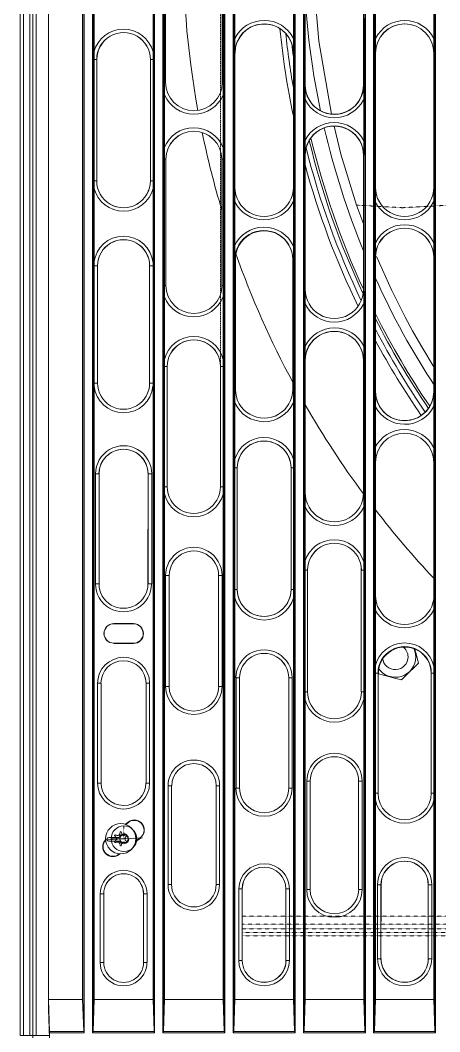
# Model space of a CAD drawing. Header units: millimetres. Extents: x -9498 to 115159, y -2045 to 31741.
# Drawn here: x 44879 to 45141, y 2441 to 3074 of the extents above; entities that cross this region are included whole.
import ezdxf

# ---------------------------------------------------------------- set-up
doc = ezdxf.new("R2010")
doc.units = ezdxf.units.MM
doc.linetypes.add('PDF_IMPORT', pattern=[1, 0.8, -0.2])
doc.layers.add('PDF5_Geometry', color=7, linetype='Continuous')

# ---------------------------------------------------------------- blocks, each defined once
blk = doc.blocks.new('pohlad vonkajšia')
at = {"layer": 'PDF5_Geometry', "lineweight": 13}
for points in [[(15997.76, 2112.13), (15997.05, 2112.13), (15996.76, 2112.13), (15996.76, 2765.84)], [(15997.76, 2765.84), (15997.76, 2112.13), (15999.74, 2112.13), (16000.45, 2112.13), (16000.74, 2112.13), (16001.04, 2112.13), (16001.75, 2112.13), (16005.87, 2112.13), (16001.75, 2112.13), (16001.75, 2765.84)], [(15999.74, 2112.13), (15999.74, 2765.84)], [(16005.89, 2111.3), (16005.63, 2120.33), (16005.58, 2120.38), (16005.58, 2747.84), (16005.63, 2750.3), (16005.82, 2750.09), (16005.82, 2747.47), (16005.63, 2747.3), (16005.63, 2123.41), (16005.93, 2113.41), (16005.93, 2113.15), (16005.93, 2113.05), (16005.93, 2111.24)], [(16016.78, 2749.99), (16016.78, 2113.05), (16005.93, 2113.05)], [(16016.61, 2749.99), (16016.61, 2113.41), (16016.26, 2123.41)], [(16016.71, 2749.99), (16016.71, 2113.15), (16016.78, 2113.05)], [(16038.78, 2749.99), (16038.78, 2113.05), (16019.38, 2113.05), (16019.38, 2749.99)], [(16019.38, 2113.05), (16019.48, 2113.15), (16019.48, 2749.99)], [(16038.48, 2737.14), (16019.69, 2737.14), (16019.88, 2737.35), (16019.88, 2749.69), (16019.88, 2750.3), (16019.57, 2749.99), (16019.57, 2113.41), (16019.88, 2123.41)], [(16038.62, 2749.99), (16038.62, 2113.41), (16038.29, 2123.41)], [(16038.67, 2749.99), (16038.67, 2113.15), (16038.78, 2113.05)], [(16060.76, 2749.99), (16060.76, 2113.05), (16041.36, 2113.05), (16041.36, 2749.99)], [(16041.36, 2113.05), (16041.47, 2113.15), (16041.47, 2749.99)], [(16041.57, 2749.99), (16041.57, 2113.41), (16060.55, 2113.41)], [(16060.24, 2450.75), (16060.24, 2410.5), (16060.24, 2407.52), (16060.24, 2406.58), (16060.24, 2390.02), (16060.24, 2388.67), (16060.24, 2386.45), (16060.24, 2346.91), (16060.24, 2344.1), (16060.24, 2343.34), (16060.24, 2323.8), (16060.24, 2323.77), (16060.24, 2321.55), (16060.24, 2283.93), (16060.24, 2283.15), (16060.24, 2281.69), (16060.24, 2123.41), (16060.55, 2113.41), (16060.45, 2750.09)], [(16060.76, 2113.05), (16060.66, 2113.15), (16060.66, 2749.99)], [(16082.73, 2749.99), (16082.73, 2113.05), (16063.34, 2113.05), (16063.34, 2749.99)], [(16063.47, 2749.99), (16063.47, 2113.15), (16063.34, 2113.05)], [(16063.57, 2749.99), (16063.57, 2113.41), (16082.53, 2113.41)], [(16082.22, 2437.06), (16082.22, 2424.21), (16082.22, 2422.41), (16082.19, 2420.27), (16082.19, 2419.75), (16082.19, 2419.65), (16082.19, 2377.66), (16082.19, 2376.64), (16082.19, 2375.62), (16082.22, 2373.55), (16082.22, 2373.1), (16082.22, 2359.22), (16082.22, 2359.18), (16082.22, 2357.26), (16082.19, 2355.06), (16082.19, 2314.37), (16082.22, 2310.73), (16082.22, 2310.19), (16082.22, 2292.4), (16082.22, 2292.01), (16082.22, 2289.8), (16082.22, 2251.73), (16082.22, 2250.52), (16082.22, 2249.15), (16082.22, 2123.41), (16082.53, 2113.41), (16082.53, 2749.99)], [(16082.64, 2749.99), (16082.64, 2113.15), (16082.73, 2113.05)], [(16104.71, 2749.99), (16104.71, 2113.05), (16085.34, 2113.05), (16085.34, 2749.99)], [(16085.34, 2113.05), (16085.41, 2113.15), (16085.41, 2749.99)], [(16085.52, 2749.99), (16085.52, 2113.41), (16085.86, 2123.41), (16085.86, 2217.2), (16085.86, 2217.58), (16085.86, 2219.77), (16085.86, 2257.84), (16085.86, 2259), (16085.86, 2260.4), (16085.86, 2277.57), (16085.86, 2277.86), (16085.86, 2280.17), (16085.86, 2282.04), (16085.86, 2323.42), (16085.86, 2325.43), (16085.86, 2327.41), (16085.86, 2327.93), (16085.86, 2341.14), (16085.86, 2342.92), (16085.86, 2345.05), (16085.86, 2345.57), (16085.86, 2345.7), (16085.86, 2387.67), (16085.86, 2388.71), (16085.86, 2392.09), (16085.86, 2392.23), (16085.86, 2405.07), (16085.86, 2406.87), (16085.86, 2408.99), (16085.86, 2409.51), (16085.86, 2409.65), (16085.86, 2451.62)], [(16104.15, 2451.62), (16104.15, 2409.65), (16104.19, 2408.63), (16104.19, 2407.59), (16104.2, 2405.52), (16104.2, 2405.07), (16104.2, 2392.23), (16104.19, 2390.44), (16104.19, 2388.31), (16104.19, 2387.79), (16104.15, 2387.67), (16104.15, 2345.7), (16104.19, 2344.67), (16104.19, 2343.65), (16104.2, 2341.6), (16104.2, 2341.14), (16104.2, 2327.93), (16104.2, 2327.61), (16104.19, 2325.31), (16104.19, 2323.42), (16104.19, 2282.04), (16104.19, 2280.04), (16104.2, 2278.08), (16104.2, 2277.57), (16104.2, 2260.4), (16104.2, 2260.02), (16104.2, 2257.84), (16104.2, 2219.77), (16104.2, 2218.57), (16104.2, 2217.2), (16104.2, 2123.41), (16104.5, 2113.41), (16104.4, 2750.09)], [(16104.71, 2113.05), (16104.6, 2113.15), (16104.6, 2749.99)], [(16126.67, 2749.99), (16126.67, 2113.05), (16107.29, 2113.05), (16107.29, 2749.99)], [(16107.29, 2113.05), (16107.41, 2113.15), (16107.41, 2749.99)], [(16126.48, 2113.41), (16107.52, 2113.41), (16107.83, 2123.41), (16107.83, 2185.84), (16107.83, 2188.02), (16107.83, 2225.59), (16107.83, 2226.28), (16107.83, 2227.79), (16107.83, 2245.44), (16107.83, 2246.95), (16107.83, 2249.43), (16107.83, 2250), (16107.83, 2291.54), (16107.83, 2293.57), (16107.83, 2295.61), (16107.83, 2296.11), (16107.83, 2309.15), (16107.83, 2310.97), (16107.83, 2313.07), (16107.86, 2313.59), (16107.86, 2313.71), (16107.86, 2355.68), (16107.83, 2356.72), (16107.83, 2360.12), (16107.83, 2360.26), (16107.83, 2373.1), (16107.83, 2374.91), (16107.83, 2377.02), (16107.86, 2377.54), (16107.86, 2377.66), (16107.86, 2419.65), (16107.83, 2420.69), (16107.83, 2424.07), (16107.83, 2424.21), (16107.83, 2437.06)], [(16126.17, 2437.06), (16126.17, 2424.21), (16126.17, 2422.41), (16126.17, 2420.27), (16126.13, 2419.75), (16126.13, 2419.65), (16126.13, 2377.66), (16126.17, 2376.64), (16126.17, 2375.62), (16126.17, 2373.55), (16126.17, 2373.1), (16126.17, 2360.26), (16126.17, 2358.45), (16126.17, 2356.34), (16126.13, 2355.82), (16126.13, 2355.68), (16126.13, 2313.71), (16126.17, 2312.72), (16126.17, 2311.7), (16126.17, 2309.62), (16126.17, 2309.15), (16126.17, 2296.11), (16126.17, 2294.59), (16126.17, 2292.09), (16126.13, 2291.54), (16126.13, 2250), (16126.17, 2247.95), (16126.17, 2245.93), (16126.17, 2245.44), (16126.17, 2227.79), (16126.17, 2225.59), (16126.17, 2188.02), (16126.17, 2187.35), (16126.17, 2185.84), (16126.17, 2123.41), (16126.48, 2113.41), (16126.48, 2749.99)], [(16107.52, 2749.99), (16107.52, 2113.41)], [(16126.59, 2749.99), (16126.59, 2113.15), (16126.67, 2113.05)], [(16005.63, 2747.3), (16016.26, 2747.3), (16016.26, 2123.41), (16005.63, 2123.41)], [(16038.29, 2441.25), (16038.29, 2420), (16038.29, 2417.66), (16038.29, 2379.66), (16038.29, 2377.32), (16038.29, 2354.02), (16038.29, 2353.1), (16038.29, 2316.35), (16038.29, 2315.43), (16038.29, 2123.41), (16019.88, 2123.41), (16019.88, 2315.43), (16019.88, 2316.35), (16019.88, 2353.1), (16019.88, 2354.02), (16019.88, 2377.32), (16019.88, 2379.66), (16019.88, 2417.66), (16019.88, 2420), (16019.88, 2441.25)], [(16063.88, 2437.06), (16063.88, 2424.21), (16063.88, 2424.07), (16063.88, 2420.69), (16063.88, 2419.65), (16063.88, 2377.66), (16063.88, 2377.54), (16063.88, 2377.02), (16063.88, 2374.91), (16063.88, 2373.1), (16063.88, 2359.22), (16063.88, 2358.68), (16063.88, 2355.06), (16063.88, 2314.37), (16063.88, 2312.15), (16063.88, 2310.24), (16063.88, 2310.19), (16063.88, 2292.4), (16063.88, 2291), (16063.88, 2289.8), (16063.88, 2251.73), (16063.88, 2249.52), (16063.88, 2249.15), (16063.88, 2123.41), (16063.57, 2113.41)], [(16041.9, 2450.75), (16041.9, 2410.5), (16041.9, 2408.31), (16041.9, 2406.58), (16041.9, 2390.02), (16041.9, 2389.28), (16041.9, 2386.45), (16041.9, 2346.91), (16041.9, 2344.71), (16041.9, 2343.34), (16041.9, 2323.8), (16041.9, 2322.33), (16041.9, 2321.55), (16041.9, 2283.93), (16041.9, 2281.71), (16041.9, 2281.69), (16041.9, 2123.41), (16041.57, 2113.41)], [(16088.41, 2457.81), (16088.62, 2441.72), (16090.15, 2423.36), (16094.12, 2400.56)], [(16041.9, 2410.5), (16042.11, 2410.5), (16042.18, 2410.5), (16042.18, 2450.75), (16042.11, 2450.75), (16041.9, 2450.75)], [(16060.24, 2410.5), (16060, 2410.5), (16059.95, 2410.5), (16059.95, 2450.75), (16060, 2450.75), (16060.24, 2450.75)], [(16019.88, 2417.66), (16020.44, 2417.66), (16020.68, 2417.66), (16020.68, 2379.66), (16020.44, 2379.66), (16019.88, 2379.66)], [(16038.29, 2417.66), (16037.72, 2417.66), (16037.48, 2417.66), (16037.48, 2379.66), (16037.72, 2379.66), (16038.29, 2379.66)], [(16094.98, 2396.75), (16097.01, 2388.06), (16101.97, 2372.05), (16104.15, 2366.19)], [(16041.9, 2386.45), (16042.21, 2386.45), (16042.32, 2386.45), (16042.32, 2346.91), (16042.21, 2346.91), (16041.9, 2346.91)], [(16060.24, 2386.45), (16059.91, 2386.45), (16059.81, 2386.45), (16059.81, 2346.91), (16059.91, 2346.91), (16060.24, 2346.91)], [(16108.19, 2355.98), (16112.86, 2345.57), (16114.94, 2341.34), (16117.15, 2337.04), (16119.48, 2332.71), (16122.03, 2328.27), (16126.59, 2320.77)], [(16019.88, 2353.1), (16020.61, 2353.1), (16020.94, 2353.1), (16020.94, 2316.35), (16020.61, 2316.35), (16019.88, 2316.35)], [(16038.29, 2353.1), (16037.57, 2353.1), (16037.24, 2353.1), (16037.24, 2316.35), (16037.57, 2316.35), (16038.29, 2316.35)], [(16041.9, 2321.55), (16042.47, 2321.55), (16042.71, 2321.55), (16042.71, 2283.93), (16042.47, 2283.93), (16041.9, 2283.93)], [(16060.24, 2321.55), (16059.65, 2321.55), (16059.39, 2321.55), (16059.39, 2283.93), (16059.65, 2283.93), (16060.24, 2283.93)], [(16063.88, 2289.8), (16064.38, 2289.8), (16064.59, 2289.8), (16064.59, 2251.73), (16064.38, 2251.73), (16063.88, 2251.73)], [(16082.22, 2289.8), (16081.67, 2289.8), (16081.48, 2289.8), (16081.48, 2251.73), (16081.67, 2251.73), (16082.22, 2251.73)], [(16126.13, 2291.54), (16126.13, 2291.54)], [(16085.86, 2257.84), (16086.37, 2257.84), (16086.61, 2257.84), (16086.61, 2219.77), (16086.37, 2219.77), (16085.86, 2219.77)], [(16104.2, 2257.84), (16103.65, 2257.84), (16103.44, 2257.84), (16103.44, 2219.77), (16103.65, 2219.77), (16104.2, 2219.77)], [(16058.8, 2221.45), (16058.8, 2256.12), (16058.8, 2221.45)], [(16126.13, 2250), (16126.13, 2250)], [(16080.73, 2189.55), (16080.73, 2224.08), (16080.73, 2189.55)], [(16107.83, 2188.02), (16108.43, 2188.02), (16108.68, 2188.02), (16108.68, 2225.59), (16108.43, 2225.59), (16107.83, 2225.59)], [(16126.17, 2188.02), (16125.56, 2188.02), (16125.32, 2188.02), (16125.32, 2225.59), (16125.56, 2225.59), (16126.17, 2225.59)], [(16036.11, 2191.2), (16036.11, 2222.44), (16036.11, 2191.2)], [(16102.59, 2157.88), (16102.59, 2191.82), (16102.59, 2157.88)], [(16029.63, 2178.3), (16030.53, 2178.96), (16030.58, 2178.89), (16029.76, 2178.23)], [(16023.35, 2173.44), (16035.05, 2174.07), (16023.35, 2173.44)], [(16032.88, 2172.96), (16034.31, 2174.07), (16034.36, 2173.98), (16032.85, 2172.82)], [(16027.96, 2169.02), (16027.65, 2168.8), (16027.6, 2168.89), (16027.8, 2169.04)], [(16124.37, 2136.19), (16124.37, 2159.35), (16124.37, 2136.19)], [(16022.86, 2156.54), (16022.86, 2135.06), (16022.86, 2156.54)], [(16035.31, 2135.06), (16035.31, 2156.54), (16035.31, 2135.06)], [(16066.2, 2158.03), (16066.2, 2135.65), (16066.2, 2158.03)], [(16079.86, 2135.65), (16079.86, 2158.03), (16079.86, 2135.65)], [(16060.24, 2123.41), (16041.9, 2123.41)], [(16082.22, 2123.41), (16063.88, 2123.41)], [(16104.2, 2123.41), (16085.86, 2123.41)], [(16126.17, 2123.41), (16107.83, 2123.41)], [(16005.93, 2113.41), (16016.61, 2113.41)], [(16019.57, 2113.41), (16038.62, 2113.41)], [(16085.52, 2113.41), (16104.5, 2113.41)]]:
    blk.add_lwpolyline(points, dxfattribs=at)
for points in [[(16000.74, 2765.84), (16000.74, 2112.13), (16000.74, 2111.12), (15997.76, 2111.12), (16010.73, 2111.12), (16015.79, 2111.12, -0.417221), (16016.71, 2110.12), (16016.71, 2102.14)], [(16086, 2453.05, -0.924729), (16104.15, 2451.62), (16104.19, 2409.66, -1.00145), (16085.86, 2409.65), (16085.86, 2451.62, -0.999664), (16104.15, 2451.62, 0.999664), (16085.89, 2451.63)], [(16042.18, 2410.5, 0.997886), (16059.97, 2410.5, -0.997886), (16042.18, 2410.5), (16042.18, 2450.75, -0.998828), (16059.95, 2450.75, 0.998828), (16042.21, 2450.76)], [(16063.88, 2377.66, 1.000954), (16082.18, 2377.67, -1.000954), (16063.88, 2377.66), (16063.88, 2419.65, -0.923653), (16082.08, 2421.04)], [(16107.86, 2377.66, 1.001359), (16126.14, 2377.66, -1.001359), (16107.86, 2377.66), (16107.86, 2419.65, -0.999606), (16126.13, 2419.65), (16126.13, 2377.66)], [(16037.46, 2379.65, -1.001916), (16020.68, 2379.66), (16020.68, 2417.66, -1.001636), (16037.48, 2417.66), (16037.48, 2379.66, -1.001614), (16020.68, 2379.66)], [(16095.03, 2400.48, 0.413743), (16104.15, 2409.65, -1.00145), (16085.86, 2409.65)], [(16085.99, 2389.13, -0.924059), (16104.15, 2387.67), (16104.13, 2345.71, -1.000862), (16085.86, 2345.7), (16085.86, 2387.67, -1.001155), (16104.15, 2387.67, 1.001155), (16085.88, 2387.68)], [(16042.32, 2346.91, 0.999207), (16059.84, 2346.91, -0.999207), (16042.32, 2346.91), (16042.32, 2386.45, -0.999186), (16059.81, 2386.45, 0.999186), (16042.29, 2386.46)], [(16085.86, 2345.7, 1.000862), (16104.13, 2345.71, -0.050361), (16087.67, 2393.13)], [(16064.06, 2355.05, -1.000617), (16082.01, 2355.06), (16082.19, 2314.37), (16082.07, 2314.37), (16082.01, 2314.37), (16082.01, 2355.06), (16082.07, 2355.06), (16082.01, 2355.06, 1.000617), (16063.88, 2355.06), (16064.02, 2355.06), (16064.07, 2355.06), (16064.07, 2314.37), (16064.02, 2314.37), (16064.07, 2314.37), (16064.06, 2355.05)], [(16107.86, 2313.71, 0.999573), (16126.11, 2313.71, -0.999573), (16107.86, 2313.71), (16107.86, 2355.68, -1.001617), (16126.13, 2355.68), (16126.13, 2313.71, -0.921619), (16107.98, 2312.24)], [(16020.94, 2316.35, 1.002854), (16037.22, 2316.34, -1.002854), (16020.94, 2316.35), (16020.94, 2353.1, -1.001142), (16037.24, 2353.1), (16037.24, 2316.35)], [(16085.9, 2323.42, -1.001696), (16104.14, 2323.42), (16104.19, 2282.04), (16104.15, 2282.04), (16104.14, 2282.04), (16104.14, 2323.42), (16104.15, 2323.42), (16104.14, 2323.42, 1.001696), (16085.86, 2323.42), (16085.9, 2323.42), (16085.92, 2323.42), (16085.92, 2282.04), (16085.9, 2282.04), (16085.92, 2282.04), (16085.9, 2323.42)], [(16042.71, 2283.93, 1.000911), (16059.38, 2283.93, -1.000911), (16042.71, 2283.93), (16042.71, 2321.55, -1.002266), (16059.39, 2321.55, 1.002266), (16042.76, 2321.55)], [(16107.86, 2250, 1.001633), (16126.17, 2250, -1.001633), (16107.86, 2250), (16107.86, 2291.54, -0.999868), (16126.13, 2291.54, 0.999868), (16107.86, 2291.54)], [(16021.39, 2287.97, -1.000255), (16036.77, 2287.98), (16037.08, 2287.98), (16037.88, 2287.98), (16037.88, 2253.54), (16037.08, 2253.54), (16036.77, 2253.54), (16036.77, 2287.98), (16036.69, 2253.52, -1.001349), (16021.41, 2253.54), (16021.06, 2253.54), (16020.3, 2253.54), (16020.3, 2287.98), (16021.06, 2287.98), (16021.41, 2287.98), (16021.41, 2253.54), (16021.41, 2287.98, -0.999921), (16036.77, 2287.98)], [(16043.32, 2221.45, 0.997437), (16058.83, 2221.45, -0.997437), (16043.32, 2221.45), (16043.32, 2256.12), (16043.32, 2221.45), (16043.01, 2221.45), (16042.23, 2221.45), (16042.23, 2256.12), (16043.01, 2256.12), (16043.35, 2256.12, -1.00026), (16058.8, 2256.12), (16059.13, 2256.12), (16059.89, 2256.12), (16059.89, 2221.45), (16059.13, 2221.45), (16058.8, 2221.45)], [(16086.61, 2219.77, 1.000754), (16103.46, 2219.75, -1.000754), (16086.61, 2219.77), (16086.61, 2257.84, -1.000113), (16103.44, 2257.84), (16103.44, 2219.77)], [(16032.19, 2234.95, 0.415692), (16035.21, 2238, 0.414779), (16032.19, 2241.04, -0.411355), (16035.31, 2238)], [(16108.68, 2188.02, 0.998079), (16125.32, 2188.02, -0.998079), (16108.68, 2188.02), (16108.68, 2225.59, -1.001379), (16125.32, 2225.59), (16125.32, 2188.02)], [(16125.32, 2225.59, 1.001379), (16108.78, 2225.38), (16111.95, 2224.53), (16114.28, 2223.91), (16115.99, 2223.46), (16118.32, 2225.76), (16120.03, 2227.48), (16121.3, 2228.75), (16120.47, 2231.92), (16120.08, 2233.27)], [(16108.8, 2227.08, 0.738746), (16120.47, 2230.69, 0.116253), (16119.82, 2233.43)], [(16110.1, 2230.29, 0.955931), (16118.06, 2230.69, 0.242751), (16116.41, 2233.91)], [(16022.05, 2191.2, 0.999972), (16036.08, 2191.18, -0.999972), (16022.05, 2191.2), (16022.05, 2222.44), (16022.05, 2191.2), (16021.74, 2191.2), (16020.96, 2191.2), (16020.96, 2222.44), (16021.74, 2222.44), (16022, 2222.42, -0.998757), (16036.11, 2222.44), (16036.42, 2222.44), (16037.22, 2222.44), (16037.22, 2191.2), (16036.42, 2191.2), (16036.11, 2191.2)], [(16065.35, 2189.55, 0.999267), (16080.73, 2189.55, -0.999267), (16065.35, 2189.55), (16065.35, 2224.08), (16065.35, 2189.55), (16065.01, 2189.55), (16064.25, 2189.55), (16064.25, 2224.08), (16065.01, 2224.08), (16065.39, 2224.09, -1.000734), (16080.73, 2224.08), (16081.06, 2224.08), (16081.82, 2224.08), (16081.82, 2189.55), (16081.06, 2189.55), (16080.73, 2189.55)], [(16058.04, 2190.33, 0.999333), (16044.13, 2190.33, -0.999333), (16058.04, 2190.33), (16058.35, 2190.33), (16059.13, 2190.33), (16059.13, 2159.39), (16058.35, 2159.39), (16058.04, 2159.39), (16058.04, 2190.33), (16058.04, 2159.39, -1.001651), (16044.08, 2159.39), (16043.77, 2159.39), (16043.01, 2159.39), (16043.01, 2190.33), (16043.77, 2190.33), (16044.08, 2190.33), (16044.08, 2159.39), (16044.08, 2190.33)], [(16087.42, 2157.88, 0.998737), (16102.63, 2157.91, -0.998737), (16087.42, 2157.88), (16087.42, 2191.82), (16087.42, 2157.88), (16087.11, 2157.88), (16086.35, 2157.88), (16086.35, 2191.82), (16087.11, 2191.82), (16087.45, 2191.85, -1.000511), (16102.59, 2191.82), (16102.94, 2191.82), (16103.7, 2191.82), (16103.7, 2157.88), (16102.94, 2157.88), (16102.59, 2157.88)], [(16035.57, 2176.46, -0.233979), (16034.31, 2174.07, 0.227801), (16035.47, 2176.46, 0.628404), (16030.54, 2178.88)], [(16027.91, 2173.76, 0.992682), (16030.53, 2173.76, 0.415211), (16029.21, 2175.3)], [(16027.89, 2172.96), (16024.42, 2172.97, -1.006343), (16024.42, 2174.17), (16027.7, 2174.17)], [(16124.43, 2136.23, -0.998451), (16109.6, 2136.19), (16109.28, 2136.19), (16108.52, 2136.19), (16108.52, 2159.35), (16109.28, 2159.35), (16109.6, 2159.35, -1.001436), (16124.37, 2159.35), (16124.71, 2159.35), (16125.48, 2159.35), (16125.48, 2136.19), (16124.71, 2136.19), (16124.37, 2136.19, -1.000453), (16109.63, 2136.19)], [(16022.86, 2135.06, 1.003408), (16035.33, 2135.06, -1.003408), (16022.86, 2135.06), (16022.52, 2135.06), (16021.75, 2135.06), (16021.75, 2156.54), (16022.52, 2156.54), (16022.86, 2156.54, -1.004792), (16035.31, 2156.54), (16035.66, 2156.54), (16036.42, 2156.54), (16036.42, 2135.06), (16035.66, 2135.06), (16035.31, 2135.06)], [(16079.91, 2135.68, -1.00167), (16066.2, 2135.65), (16065.89, 2135.65), (16065.09, 2135.65), (16065.09, 2158.03), (16065.89, 2158.03), (16066.2, 2158.03, -0.999649), (16079.86, 2158.03), (16080.21, 2158.03), (16080.97, 2158.03), (16080.97, 2135.65), (16080.21, 2135.65), (16079.86, 2135.65, -1.000042), (16066.2, 2135.65)]]:
    blk.add_lwpolyline(points, format="xyb", dxfattribs=at)
at = {"layer": 'PDF5_Geometry', "linetype": 'PDF_IMPORT', "lineweight": 13, "ltscale": 0.091417}
blk.add_lwpolyline([(16059.39, 2283.93), (16059.39, 2577.32)], dxfattribs=at)
at = {"layer": 'PDF5_Geometry', "lineweight": 13}
for points in [[(16082.19, 2419.65, 0.999197), (16063.94, 2419.66, -0.999197)], [(16064.07, 2314.37, 1.000617), (16082.01, 2314.36, -1.000617)], [(16064.63, 2251.73), (16064.63, 2289.8, -0.999795), (16081.48, 2289.8), (16081.48, 2251.73, -0.998497)], [(16085.92, 2282.04, 1.000198), (16104.15, 2282.04, -1.000198)], [(16025.98, 2241.04, 0.998321), (16025.98, 2234.96, -0.992622)]]:
    blk.add_lwpolyline(points, format="xyb", close=True, dxfattribs=at)
for points in [[(16082.19, 2419.65), (16082.19, 2377.66)], [(16107.83, 2291.54), (16107.86, 2291.54), (16107.86, 2250), (16107.83, 2250)], [(16126.13, 2250), (16126.13, 2291.54)], [(16032.19, 2241.14), (16032.19, 2241.04), (16025.98, 2241.04), (16025.98, 2241.14)], [(16032.19, 2234.85), (16025.98, 2234.85), (16025.98, 2234.95), (16032.19, 2234.95)], [(16030.13, 2174.68), (16029.97, 2174.52), (16029.83, 2174.38), (16029.71, 2174.24), (16029.57, 2174.07), (16029.47, 2173.95), (16029.47, 2173.77), (16029.47, 2173.62), (16029.56, 2173.46), (16029.57, 2173.44), (16029.71, 2173.31), (16029.82, 2173.13), (16029.97, 2173.01), (16030.13, 2172.86), (16030.13, 2172.8), (16030.13, 2172.72), (16030.13, 2172.68), (16030.08, 2172.61), (16030.02, 2172.6), (16029.97, 2172.58), (16029.95, 2172.58), (16029.76, 2172.61), (16029.57, 2172.68), (16029.37, 2172.72), (16029.16, 2172.73), (16029, 2172.73), (16028.85, 2172.7), (16028.71, 2172.6), (16028.6, 2172.44), (16028.6, 2172.42), (16028.55, 2172.23), (16028.46, 2172.04), (16028.41, 2171.87), (16028.36, 2171.66), (16028.34, 2171.59), (16028.29, 2171.57), (16028.2, 2171.57), (16028.15, 2171.57), (16028.1, 2171.59), (16028.05, 2171.62), (16028.01, 2171.66), (16028, 2171.87), (16027.91, 2172.04), (16027.86, 2172.23), (16027.8, 2172.42), (16027.7, 2172.58), (16027.6, 2172.68), (16027.44, 2172.73), (16027.28, 2172.73), (16027.25, 2172.73), (16027.04, 2172.72), (16026.85, 2172.68), (16026.64, 2172.61), (16026.45, 2172.58), (16026.38, 2172.58), (16026.35, 2172.61), (16026.3, 2172.65), (16026.28, 2172.72), (16026.24, 2172.79), (16026.28, 2172.84), (16026.3, 2172.86), (16026.44, 2173.01), (16026.56, 2173.13), (16026.7, 2173.31), (16026.85, 2173.44), (16026.9, 2173.58), (16026.94, 2173.76), (16026.94, 2173.93), (16026.85, 2174.07), (16026.7, 2174.24), (16026.56, 2174.38), (16026.44, 2174.52), (16026.3, 2174.68), (16026.28, 2174.74), (16026.28, 2174.8), (16026.3, 2174.88), (16026.33, 2174.92), (16026.38, 2174.97), (16026.44, 2174.99), (16026.45, 2174.99), (16026.64, 2174.92), (16026.85, 2174.88), (16027.04, 2174.81), (16027.25, 2174.78), (16027.41, 2174.78), (16027.56, 2174.85), (16027.7, 2174.95), (16027.79, 2175.09), (16027.8, 2175.09), (16027.86, 2175.3), (16027.91, 2175.49), (16028, 2175.7), (16028.01, 2175.89), (16028.06, 2175.92), (16028.12, 2175.96), (16028.2, 2175.99), (16028.26, 2175.96), (16028.31, 2175.94), (16028.36, 2175.91), (16028.36, 2175.89), (16028.41, 2175.7), (16028.46, 2175.51), (16028.55, 2175.3), (16028.6, 2175.09), (16028.71, 2174.97), (16028.81, 2174.87), (16028.97, 2174.78), (16029.12, 2174.78), (16029.16, 2174.78), (16029.37, 2174.81), (16029.56, 2174.88), (16029.76, 2174.92), (16029.95, 2174.99), (16030.02, 2174.97), (16030.08, 2174.92), (16030.13, 2174.88), (16030.13, 2174.81), (16030.13, 2174.76)], [(16025.22, 2173.76), (16026.24, 2173.76), (16027.91, 2173.76), (16025.93, 2173.76)], [(16025.62, 2173.57), (16027.86, 2173.69), (16025.38, 2173.55), (16025.22, 2173.55)], [(16109.6, 2159.35), (16109.6, 2136.19), (16109.63, 2159.35)]]:
    blk.add_lwpolyline(points, close=True, dxfattribs=at)
at = {"layer": 'PDF5_Geometry', "linetype": 'PDF_IMPORT', "lineweight": 13, "ltscale": 0.016578}
blk.add_lwpolyline([(16158.64, 2374.89), (16144.67, 2372.79), (16116.29, 2371.25), (16101.97, 2372.05)], dxfattribs=at)
at = {"layer": 'PDF5_Geometry', "linetype": 'PDF_IMPORT', "lineweight": 13, "ltscale": 0.00252}
blk.add_lwpolyline([(16029.21, 2177.76), (16029.21, 2173.76), (16025.22, 2173.76)], dxfattribs=at)
at = {"layer": 'PDF5_Geometry', "linetype": 'PDF_IMPORT', "lineweight": 13, "ltscale": 0.040079}
blk.add_lwpolyline([(16607.37, 2149.57), (16066.2, 2149.57)], dxfattribs=at)
at = {"layer": 'PDF5_Geometry', "linetype": 'PDF_IMPORT', "lineweight": 13, "ltscale": 0.040158}
for points in [[(16066.2, 2147.06), (16607.37, 2147.06)], [(16607.37, 2145.57), (16066.2, 2145.57)], [(16650.72, 2144.37), (16066.2, 2144.37)], [(16650.72, 2143.38), (16066.2, 2143.38)]]:
    blk.add_lwpolyline(points, dxfattribs=at)
at = {"layer": 'PDF5_Geometry', "lineweight": 13}
for centre, radius in [((16028.19, 2173.76), 4.74), ((16029.18, 2173.75), 4.01)]:
    blk.add_circle(centre, radius, dxfattribs=at)
for centre, radius, start, end in [((16328.99, 2452.46), 281.26, 178.6713, 190.3966), ((16325.52, 2451.65), 240.1, 183.4842, 192.0386), ((16073.04, 2419.61), 10.27, 26.6057, 153.583), ((16117.03, 2419.68), 10.19, 26.2458, 153.6095), ((16117.01, 2419.65), 9.12, 0.0226, 179.9774), ((16029.05, 2417.61), 9.55, 14.4818, 165.7237), ((16029.1, 2417.67), 8.38, 359.9191, 180.1064), ((16323.97, 2451.02), 247.12, 185.5013, 191.9256), ((16330.89, 2452.27), 252.47, 186.0212, 189.9111), ((16429.63, 2465.2), 350.55, 186.9711, 187.6396), ((16051.07, 2410.54), 9.99, 203.3314, 336.6244), ((16094.99, 2409.59), 10.18, 206.3151, 333.2709), ((16094.99, 2387.6), 10.31, 26.6623, 153.7051), ((16051.04, 2386.41), 9.89, 21.4234, 158.8737), ((16331.83, 2451.84), 283.93, 191.5915, 196.6542), ((16332.63, 2451.83), 247.1, 193.004, 202.3899), ((16330.18, 2450.79), 249.96, 193.5288, 205.2171), ((16327.79, 2450.04), 248.95, 193.9453, 205.6879), ((16328.48, 2450.09), 251.27, 195.0868, 205.8976), ((16029.1, 2379.65), 9.51, 194.2103, 345.7142), ((16073.01, 2377.63), 10.19, 206.3403, 333.4465), ((16116.96, 2377.63), 10.19, 206.3403, 333.4465), ((16072.96, 2354.95), 10.2, 24.7558, 155.7345), ((16117.01, 2355.69), 10.24, 26.513, 153.4509), ((16029.06, 2353.07), 9.28, 5.8399, 174.3255), ((16116.98, 2355.7), 9.16, 359.9074, 180.0926), ((16029.09, 2353.1), 8.14, 359.9607, 180.0915), ((16330.51, 2450.54), 282.28, 199.3895, 208.3248), ((16328.91, 2448.83), 242.47, 204.2668, 213.4442), ((16051.03, 2346.86), 9.78, 201.1239, 338.5874), ((16094.99, 2345.62), 10.17, 206.1531, 333.5417), ((16333.56, 2451.23), 252.5, 206.6354, 214.2568), ((16330.46, 2449.29), 249.53, 206.8668, 214.3604), ((16095.05, 2323.44), 10.19, 26.1281, 153.7592), ((16331.86, 2450), 252.59, 207.5222, 214.4053), ((16051.05, 2321.53), 9.46, 13.8731, 166.1543), ((16333.07, 2451.2), 255.9, 208.3334, 214.5087), ((16029.08, 2316.31), 9.24, 185.4768, 354.4551), ((16073, 2314.3), 10.01, 204.2625, 335.3588), ((16331.93, 2450.26), 283.4, 209.7648, 216.5074), ((16117, 2313.7), 10.24, 206.3983, 333.4984), ((16116.93, 2291.45), 10.35, 26.7936, 153.5013), ((16073.02, 2289.76), 9.58, 16.0097, 164.2777), ((16029.1, 2287.98), 8.78, 0.0421, 180.0788), ((16073.05, 2289.81), 8.42, 359.9865, 180.1644), ((16051.05, 2283.89), 9.41, 193.5193, 346.1377), ((16095.05, 2282.04), 10.22, 205.9973, 333.7721), ((16329.51, 2447.07), 279.55, 217.5443, 223.3212), ((16094.97, 2257.74), 9.61, 16.0635, 164.2451), ((16051.05, 2256.13), 8.85, 359.9138, 180.0623), ((16051.07, 2256.12), 7.73, 359.9714, 180.0011), ((16095.03, 2257.83), 8.42, 0.0564, 180.0694), ((16029.06, 2253.53), 8.76, 179.9212, 359.9579), ((16029.05, 2253.52), 7.64, 179.8535, 0.0079), ((16073.04, 2251.72), 8.41, 179.91, 359.939), ((16073.03, 2251.74), 9.55, 270.1593, 344.303), ((16116.98, 2249.96), 10.21, 206.2895, 333.4998), ((16073.02, 2224.09), 8.8, 359.961, 179.991), ((16116.96, 2225.57), 9.47, 13.5915, 166.5797), ((16029.08, 2222.41), 8.14, 0.2032, 180.0056), ((16029.05, 2222.42), 7.05, 0.1315, 179.989), ((16073.06, 2224.09), 7.67, 359.9441, 180.0282), ((16051.07, 2221.47), 8.84, 180.1111, 359.9128), ((16095.02, 2219.76), 9.51, 195.6018, 344.175), ((16095.04, 2191.83), 8.66, 359.9476, 180.0279), ((16051.07, 2190.33), 8.06, 359.9704, 180.1084), ((16095.02, 2191.84), 7.57, 359.8451, 179.9036), ((16029.08, 2191.19), 8.13, 179.9773, 359.8142), ((16073.02, 2189.56), 8.78, 180.0433, 0.0052), ((16117, 2188.04), 9.43, 193.5028, 346.4558), ((16025.63, 2171.29), 3.06, 134.8281, 180.3158), ((16025.77, 2171.24), 3.08, 269.5591, 307.623), ((16073.07, 2158.03), 7.91, 0.0017, 179.784), ((16116.99, 2159.38), 8.49, 359.8263, 180.0988), ((16117.01, 2159.38), 7.35, 359.76, 180.1539), ((16029.1, 2156.56), 7.32, 359.876, 180.1822), ((16029.1, 2156.57), 6.22, 359.7603, 180.3081), ((16073.02, 2158.02), 6.84, 0.0826, 179.8557), ((16051.04, 2159.36), 8.04, 179.8128, 0.1084), ((16051.06, 2159.38), 6.98, 179.9207, 0.1097), ((16095.04, 2157.88), 8.69, 180.0285, 359.9958), ((16029.08, 2135.05), 7.32, 179.9034, 0.0386), ((16073.03, 2135.67), 7.94, 180.1156, 0.0983), ((16117, 2136.2), 8.48, 180.1035, 359.9716)]:
    blk.add_arc(centre, radius, start, end, dxfattribs=at)
for points in [[(16126.13, 2419.65), (16126.13, 2419.65), (16126.13, 2419.67), (16126.13, 2419.69)], [(16086, 2408.14), (16086.71, 2403.68), (16090.6, 2400.53), (16095.03, 2400.48)], [(16126.13, 2355.68), (16126.13, 2355.7), (16126.13, 2355.72), (16126.13, 2355.75)], [(16063.88, 2249.15), (16065.04, 2244.96), (16068.82, 2242.23), (16073.05, 2242.18)], [(16032.19, 2234.85), (16033.91, 2234.85), (16035.31, 2236.27), (16035.31, 2238)], [(16032.43, 2179.63), (16031.72, 2179.63), (16031.03, 2179.36), (16030.53, 2178.96)], [(16035.57, 2176.46), (16035.57, 2178.19), (16034.17, 2179.63), (16032.43, 2179.63)], [(16029.21, 2175.3), (16028.5, 2175.3), (16027.89, 2174.85), (16027.7, 2174.17)], [(16029.21, 2175.07), (16028.5, 2175.07), (16027.91, 2174.48), (16027.91, 2173.76)], [(16030.51, 2173.76), (16030.51, 2174.48), (16029.92, 2175.07), (16029.21, 2175.07)], [(16023.47, 2173.34), (16022.95, 2172.73), (16022.67, 2172.01), (16022.67, 2171.28)], [(16027.89, 2172.96), (16028.15, 2172.49), (16028.65, 2172.21), (16029.21, 2172.21)], [(16029.21, 2172.21), (16030.06, 2172.21), (16030.73, 2172.92), (16030.73, 2173.76)], [(16022.57, 2171.28), (16022.57, 2169.54), (16023.97, 2168.16), (16025.74, 2168.16)], [(16022.67, 2171.28), (16022.67, 2169.61), (16024.06, 2168.26), (16025.74, 2168.26)], [(16025.74, 2168.26), (16026.44, 2168.26), (16027.09, 2168.49), (16027.6, 2168.89)]]:
    blk.add_open_spline(points, degree=3, dxfattribs=at)

msp = doc.modelspace()

# ---------------------------------------------------------------- block references
at = {"xscale": 2, "yscale": 2, "zscale": 2}
msp.add_blockref('pohlad vonkajšia', (12885.43, -1785.495, -0.773), dxfattribs=at)

doc.saveas('drawing.dxf')
